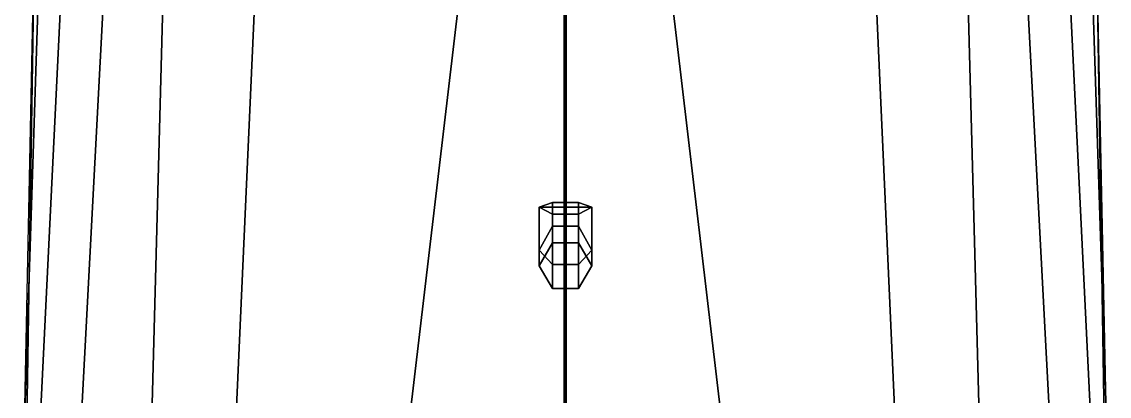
# Model space of a CAD drawing. Header units: millimetres. Extents: x -4.6 to 4.5, y -55.1 to 27.3.
# Drawn here: x -4.55 to 4.55, y 2.82 to 5.95 of the extents above; entities that cross this region are included whole.
import ezdxf

# ---------------------------------------------------------------- set-up
doc = ezdxf.new("R2010")
doc.units = ezdxf.units.MM
doc.layers.add('h2', color=7, linetype='Continuous')

msp = doc.modelspace()

# ---------------------------------------------------------------- linework, layer by layer
for points in [[(-0.01, -2.37, 12.68), (0.005, -2.37, 12.6887), (0.005, 27.25, 6.91), (-0.01, 27.25, 6.9)], [(0.005, -2.37, 12.6713), (-0.01, -2.37, 12.68), (-0.01, 27.25, 6.9), (0.005, 27.25, 6.89)], [(0.005, -2.37, 12.6887), (0.005, -2.37, 12.6713), (0.005, 27.25, 6.89), (0.005, 27.25, 6.91)], [(-4.44, 6.83, 1.07), (-4.39, 6.83, -1.95), (-4.55, 1.92, -1.95), (-4.52, 1.92, 1.02)], [(-4.39, 6.83, -1.95), (-4.19, 6.83, -2.46), (-4.43, 1.92, -2.62), (-4.55, 1.92, -1.95)], [(-4.44, 6.83, 2.04), (-4.44, 6.83, 1.07), (-4.52, 1.92, 1.02), (-4.54, 1.92, 2.14)], [(4.44, 6.83, 1.07), (-4.44, 6.83, 1.07), (-4.52, 1.92, 1.02), (4.52, 1.92, 1.02)], [(-4.19, 6.83, -2.46), (-3.83, 6.83, -2.98), (-4.09, 1.92, -3.17), (-4.43, 1.92, -2.62)], [(-3.83, 6.83, -2.98), (-3.35, 6.83, -3.35), (-3.48, 1.92, -3.59), (-4.09, 1.92, -3.17)], [(-3.35, 6.83, -3.35), (-2.57, 6.83, -3.64), (-2.79, 1.92, -3.8), (-3.48, 1.92, -3.59)], [(-2.57, 6.83, -3.64), (-0.81, 6.83, -3.91), (-1.39, 1.92, -4.01), (-2.79, 1.92, -3.8)], [(0, 1.92, -4.07), (-1.39, 1.92, -4.01), (-0.81, 6.83, -3.91), (0, 6.83, -3.95)], [(-0.11, 4.44, 2.82), (-0.22, 4.4, 2.23), (-0.22, 4.04, 2.23), (-0.11, 3.92, 2.5)], [(0.22, 4.4, 2.23), (-0.22, 4.4, 2.23), (-0.11, 4.44, 2.82), (0.11, 4.44, 2.82)], [(0.11, 4.34, 1.71), (-0.11, 4.34, 1.71), (-0.22, 4.4, 2.23), (0.22, 4.4, 2.23)], [(-0.22, 4.4, 2.23), (-0.11, 4.34, 1.71), (-0.11, 4.24, 1.72), (-0.22, 4.04, 2.23)], [(0.11, 4.44, 2.82), (-0.11, 4.44, 2.82), (-0.11, 3.92, 2.5), (0.11, 3.92, 2.5)], [(0.22, 4.4, 2.23), (0.11, 4.44, 2.82), (0.11, 3.92, 2.5), (0.22, 4.04, 2.23)], [(0.11, 4.34, 1.71), (0.22, 4.4, 2.23), (0.22, 4.04, 2.23), (0.11, 4.24, 1.72)], [(-0.11, 4.34, 1.71), (0.11, 4.34, 1.71), (0.11, 4.24, 1.72), (-0.11, 4.24, 1.72)], [(-0.22, 4.04, 2.23), (-0.11, 4.24, 1.72), (-0.11, 4.1005, 1.63), (-0.22, 3.91, 1.81)], [(-0.11, 4.24, 1.72), (0.11, 4.24, 1.72), (0.11, 4.1005, 1.63), (-0.11, 4.1005, 1.63)], [(0.11, 4.24, 1.72), (0.22, 4.04, 2.23), (0.22, 3.91, 1.81), (0.11, 4.1005, 1.63)], [(-0.11, 4.1005, 1.04), (-0.22, 3.91, 1.04), (-0.22, 3.91, 1.81), (-0.11, 4.1005, 1.63)], [(0.11, 4.1005, 1.04), (-0.11, 4.1005, 1.04), (-0.11, 4.1005, 1.63), (0.11, 4.1005, 1.63)], [(0.22, 3.91, 1.04), (0.11, 4.1005, 1.04), (0.11, 4.1005, 1.63), (0.22, 3.91, 1.81)], [(-0.11, 3.92, 2.5), (-0.22, 4.04, 2.23), (-0.22, 3.91, 1.81), (-0.11, 3.7195, 2)], [(0.22, 4.04, 2.23), (0.11, 3.92, 2.5), (0.11, 3.7195, 2), (0.22, 3.91, 1.81)], [(0.11, 3.92, 2.5), (-0.11, 3.92, 2.5), (-0.11, 3.7195, 2), (0.11, 3.7195, 2)], [(-0.22, 3.91, 1.04), (-0.11, 3.7195, 1.03), (-0.11, 3.7195, 2), (-0.22, 3.91, 1.81)], [(0.11, 3.7195, 1.03), (0.22, 3.91, 1.04), (0.22, 3.91, 1.81), (0.11, 3.7195, 2)], [(-0.11, 3.7195, 1.03), (0.11, 3.7195, 1.03), (0.11, 3.7195, 2), (-0.11, 3.7195, 2)]]:
    msp.add_3dface(points)
at = {"layer": 'h2'}
for points in [[(0, 1.92, -4.07), (1.39, 1.92, -4.01), (0.81, 6.83, -3.91), (0, 6.83, -3.95)], [(2.57, 6.83, -3.64), (0.81, 6.83, -3.91), (1.39, 1.92, -4.01), (2.79, 1.92, -3.8)], [(3.35, 6.83, -3.35), (2.57, 6.83, -3.64), (2.79, 1.92, -3.8), (3.48, 1.92, -3.59)], [(3.83, 6.83, -2.98), (3.35, 6.83, -3.35), (3.48, 1.92, -3.59), (4.09, 1.92, -3.17)], [(4.19, 6.83, -2.46), (3.83, 6.83, -2.98), (4.09, 1.92, -3.17), (4.43, 1.92, -2.62)], [(4.39, 6.83, -1.95), (4.19, 6.83, -2.46), (4.43, 1.92, -2.62), (4.55, 1.92, -1.95)], [(4.44, 6.83, 1.07), (4.39, 6.83, -1.95), (4.55, 1.92, -1.95), (4.52, 1.92, 1.02)], [(4.44, 6.83, 2.04), (4.44, 6.83, 1.07), (4.52, 1.92, 1.02), (4.54, 1.92, 2.14)]]:
    msp.add_3dface(points, dxfattribs=at)

doc.saveas('drawing.dxf')
